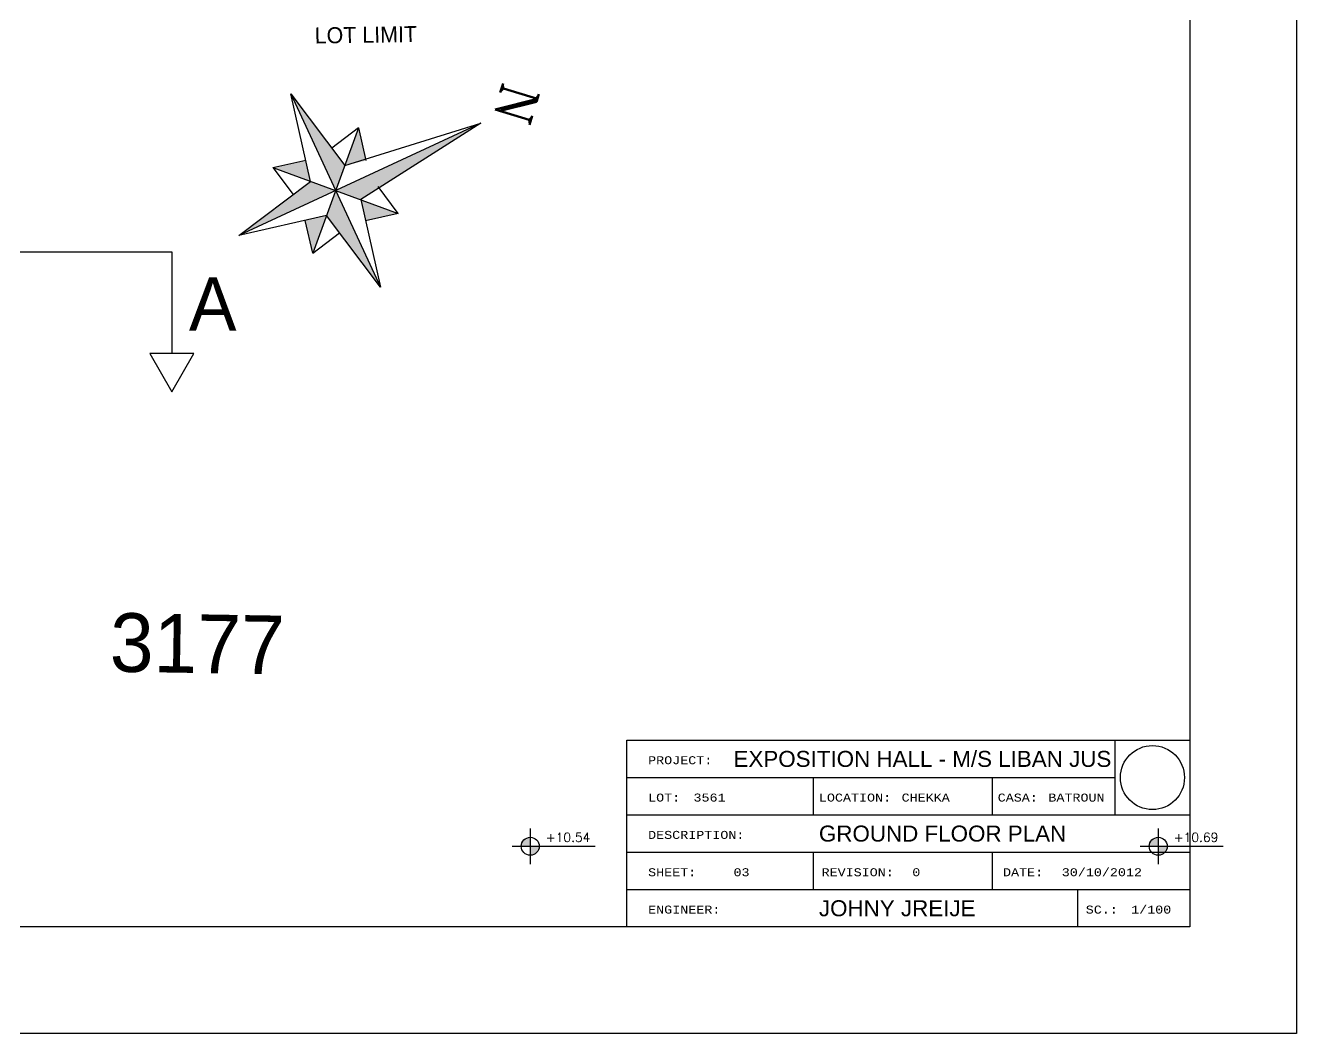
# Model space of a CAD drawing. Header units: metres. Extents: x -353217 to -351774, y -68080 to -67552.
# Drawn here: x -352313.21 to -352289.39, y -67887.88 to -67868.97 of the extents above; entities that cross this region are included whole.
import ezdxf
from ezdxf.enums import TextEntityAlignment as Align

# ---------------------------------------------------------------- set-up
doc = ezdxf.new("R2010")
doc.units = ezdxf.units.M
doc.header["$MEASUREMENT"] = 0
for name, color, linetype in [('A-levels', 4, 'Continuous'), ('A-TEXT', 6, 'Continuous'), ('A-walls', 5, 'Continuous'), ('CADRE', 8, 'Continuous'), ('CONTOUR', 4, 'Continuous'), ('Dim', 40, 'Continuous')]:
    doc.layers.add(name, color=color, linetype=linetype)
doc.styles.add('ROMANS', font='romans', dxfattribs={"height": 0.4})
doc.styles.add('ROMANT', font='romant', dxfattribs={"width": 0.75, "height": 3})
doc.styles.add('STYLE1', font='swissi.ttf', dxfattribs={"height": 0.3})
doc.styles.add('STYLE2', font='cour.ttf', dxfattribs={"height": 0.15})

# ---------------------------------------------------------------- blocks, each defined once
blk = doc.blocks.new('planlev')
h = blk.add_hatch(color=256)
h.paths.add_polyline_path([(0, 0.2, 0.414214), (-0.2, 0), (0, 0)])
h.paths.add_polyline_path([(0.2, 0), (0, 0), (0, -0.2, 0.414214)])
for p, q in [((0, 0.4), (0, -0.4)), ((-0.4, 0), (1.445, 0))]:
    blk.add_line(p, q)
blk.add_circle((0, 0), 0.2)
at = {"style": 'ROMANS'}
for tag, p in [('LEVEL-NOTATION', (0.345, 0.099)), ('FINISH', (0.345, -0.301))]:
    blk.add_attdef(tag, p, '', height=0.2, dxfattribs=at)

msp = doc.modelspace()

# ---------------------------------------------------------------- linework, layer by layer
at = {"layer": 'A-TEXT'}
for p, q in [((-352308.2388026, -67870.2549795), (-352306.5542227, -67873.8829529)), ((-352307.8660804, -67871.8971929), (-352308.2388026, -67870.2549795)), ((-352308.2388026, -67870.2549795), (-352307.2247393, -67871.5993984)), ((-352304.6755326, -67870.8055313), (-352309.2104993, -67872.9112562)), ((-352307.2247393, -67871.5993984), (-352304.6755326, -67870.8055313)), ((-352304.6755326, -67870.8055313), (-352306.9269448, -67872.2407395)), ((-352306.9670793, -67870.8950467), (-352307.825946, -67873.2428857)), ((-352306.9670793, -67870.8950467), (-352307.469928, -67871.2743336)), ((-352306.9670793, -67870.8950467), (-352306.8276712, -67871.5092785)), ((-352308.5704321, -67871.6395329), (-352307.9562003, -67871.5001248)), ((-352308.5704321, -67871.6395329), (-352306.2225931, -67872.4983995)), ((-352308.5704321, -67871.6395329), (-352308.1911453, -67872.1423816)), ((-352309.2104993, -67872.9112562), (-352307.8660804, -67871.8971929)), ((-352306.2225931, -67872.4983995), (-352306.60188, -67871.9955508)), ((-352306.9269448, -67872.2407395), (-352306.5542227, -67873.8829529)), ((-352307.568286, -67872.538534), (-352309.2104993, -67872.9112562)), ((-352306.5542227, -67873.8829529), (-352307.568286, -67872.538534)), ((-352306.2225931, -67872.4983995), (-352306.8368249, -67872.6378076)), ((-352307.825946, -67873.2428857), (-352307.965354, -67872.6286539)), ((-352307.825946, -67873.2428857), (-352307.3230973, -67872.8635989))]:
    msp.add_line(p, q, dxfattribs=at)
for points in [[(-352307.2247393, -67871.5993984), (-352308.2388026, -67870.2549795), (-352307.3965126, -67872.0689662)], [(-352306.9269448, -67872.2407395), (-352307.3965126, -67872.0689662), (-352304.6755326, -67870.8055313)], [(-352306.9670793, -67870.8950467), (-352307.2247393, -67871.5993984), (-352306.8276712, -67871.5092785)], [(-352308.5704321, -67871.6395329), (-352307.8660804, -67871.8971929), (-352307.9562003, -67871.5001248)], [(-352307.8660804, -67871.8971929), (-352309.2104993, -67872.9112562), (-352307.3965126, -67872.0689662)], [(-352306.5542227, -67873.8829529), (-352307.568286, -67872.538534), (-352307.3965126, -67872.0689662)], [(-352306.2225931, -67872.4983995), (-352306.9269448, -67872.2407395), (-352306.8368249, -67872.6378076)], [(-352307.825946, -67873.2428857), (-352307.568286, -67872.538534), (-352307.965354, -67872.6286539)]]:
    msp.add_solid(points, dxfattribs=at)
at = {"layer": 'A-walls'}
for p, q in [((-352368.8397524, -67873.2163974), (-352310.4654288, -67873.2163974)), ((-352310.4654288, -67873.2163974), (-352310.4654288, -67875.127013))]:
    msp.add_line(p, q, dxfattribs=at)
msp.add_lwpolyline([(-352310.4654288, -67875.8409223), (-352310.053253, -67875.127013), (-352310.8776045, -67875.127013)], close=True, dxfattribs=at)
at = {"layer": 'CADRE', "color": 6}
for p, q in [((-352301.941113, -67885.8752964), (-352301.941113, -67882.3752964)), ((-352301.941113, -67882.3752964), (-352291.3910711, -67882.3752964)), ((-352292.791113, -67883.7752964), (-352292.791113, -67882.3752964)), ((-352301.941113, -67883.0752964), (-352292.791113, -67883.0752964)), ((-352298.4410711, -67883.7752964), (-352298.4410711, -67883.0752964)), ((-352295.0910711, -67883.7752964), (-352295.0910711, -67883.0752964)), ((-352301.941113, -67883.7752964), (-352291.3910711, -67883.7752964)), ((-352301.941113, -67884.4752964), (-352291.3910711, -67884.4752964)), ((-352298.4410711, -67885.1752964), (-352298.4410711, -67884.4752964)), ((-352295.0910711, -67885.1752964), (-352295.0910711, -67884.4752964)), ((-352301.941113, -67885.1752964), (-352291.3910711, -67885.1752964)), ((-352293.4910711, -67885.8752964), (-352293.4910711, -67885.1752964))]:
    msp.add_line(p, q, dxfattribs=at)
at = {"layer": 'CONTOUR'}
msp.add_circle((-352292.091113, -67883.0752964), 0.6, dxfattribs=at)
at = {"layer": 'Dim'}
for points in [[(-352382.3910711, -67839.8752964), (-352289.3910711, -67839.8752964), (-352289.3910711, -67887.8752964), (-352382.3910711, -67887.8752964)], [(-352380.3910711, -67841.8752964), (-352291.3910711, -67841.8752964), (-352291.3910711, -67885.8752964), (-352380.3910711, -67885.8752964)]]:
    msp.add_lwpolyline(points, close=True, dxfattribs=at)

# ---------------------------------------------------------------- block references
at = {"layer": 'A-levels'}
ref = msp.add_blockref('planlev', (-352303.7498258, -67884.3634014), dxfattribs=dict(at, xscale=0.8399999999811084, yscale=0.8400000266188385, zscale=0.8399999999811084, rotation=0.01238904898646651))
ref.add_attrib('LEVEL-NOTATION', '+10.54', (-352303.4599736, -67884.2804778), dxfattribs={"height": 0.168, "rotation": 0.01238905, "style": 'ROMANS'})
ref = msp.add_blockref('planlev', (-352291.9832382, -67884.3634014), dxfattribs=dict(at, xscale=0.8399999999811084, yscale=0.8400000266188385, zscale=0.8399999999811084, rotation=0.01238904898646651))
ref.add_attrib('LEVEL-NOTATION', '+10.69', (-352291.693386, -67884.2804778), dxfattribs={"height": 0.168, "rotation": 0.01238905, "style": 'ROMANS'})

# ---------------------------------------------------------------- texts
msp.add_text('3177', height=1.1, rotation=359.07285024).set_placement((-352311.6325257, -67881.0882749))
at = {"layer": 'A-TEXT'}
msp.add_text('LOT LIMIT', height=0.3, rotation=0.84206103, dxfattribs=at).set_placement((-352307.7864475, -67869.313759))
at = {"layer": 'A-TEXT', "style": 'ROMANT'}
msp.add_text('N', height=0.7, rotation=253.05304751, dxfattribs=at).set_placement((-352304.3468137, -67870.348369), align=Align.CENTER)
at = {"layer": 'A-walls'}
msp.add_text('A', height=1, dxfattribs=at).set_placement((-352310.1450572, -67874.6973827))
at = {"layer": 'CADRE', "color": 2, "style": 'STYLE2'}
for s, p in [('PROJECT:', (-352301.541113, -67882.8252964)), ('LOT:', (-352301.541113, -67883.5252964)), ('LOCATION:', (-352298.341113, -67883.5252964)), ('CASA:', (-352294.991113, -67883.5252964)), ('DESCRIPTION:', (-352301.541113, -67884.2252964)), ('SHEET:', (-352301.541113, -67884.9252964)), ('REVISION:', (-352298.291113, -67884.9252964)), ('DATE:', (-352294.891113, -67884.9252964)), ('ENGINEER:', (-352301.541113, -67885.6252964)), ('SC.:', (-352293.341113, -67885.6252964))]:
    msp.add_text(s, height=0.15, dxfattribs=at).set_placement(p)
at = {"layer": 'CADRE', "color": 6}
for s, height, style, p in [('EXPOSITION HALL - M/S LIBAN JUS  ', 0.3, 'STYLE1', (-352299.941113, -67882.8752964)), ('3561', 0.15, 'STYLE2', (-352300.691113, -67883.5252964)), ('CHEKKA', 0.15, 'STYLE2', (-352296.791113, -67883.5252964)), ('BATROUN', 0.15, 'STYLE2', (-352294.041113, -67883.5252964)), ('GROUND FLOOR PLAN', 0.3, 'STYLE1', (-352298.341113, -67884.2752964)), ('03', 0.15, 'STYLE2', (-352299.941113, -67884.9252964)), ('0', 0.15, 'STYLE2', (-352296.591113, -67884.9252964)), ('30/10/2012', 0.15, 'STYLE2', (-352293.791113, -67884.9252964)), ('JOHNY JREIJE', 0.3, 'STYLE1', (-352298.341113, -67885.6752964)), ('1/100', 0.15, 'STYLE2', (-352292.491113, -67885.6252964))]:
    msp.add_text(s, height=height, dxfattribs=dict(at, style=style)).set_placement(p)

doc.saveas('drawing.dxf')
